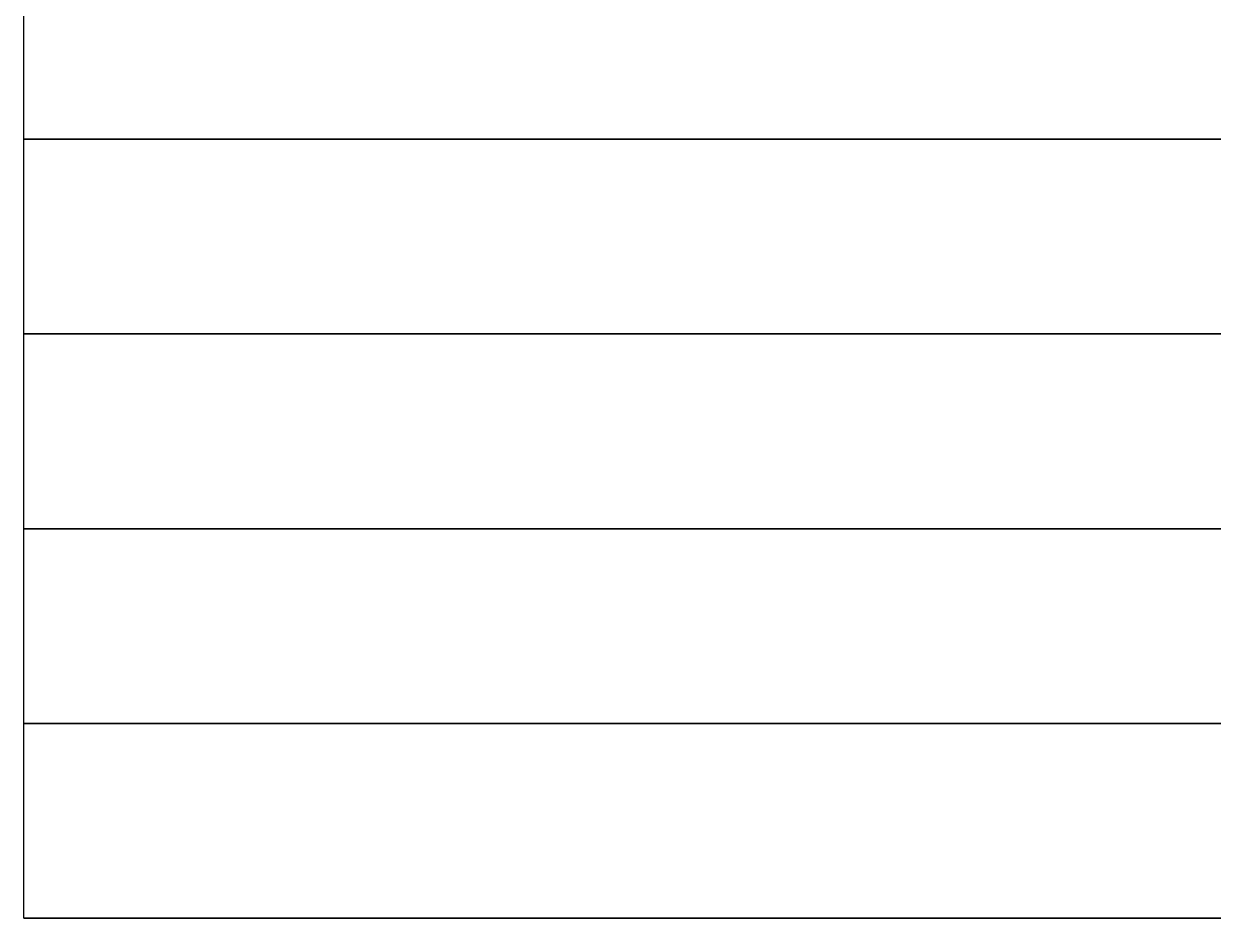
# Model space of a CAD drawing. Extents: x -19 to 297, y 0 to 420.
# Drawn here: x 181.696 to 184.748, y 239.268 to 241.565 of the extents above; entities that cross this region are included whole.
import ezdxf

# ---------------------------------------------------------------- set-up
doc = ezdxf.new("R2010")
doc.units = 0
doc.header["$MEASUREMENT"] = 0
doc.linetypes.add('K5LT_BASIC', pattern=[0])
doc.layers.add('Системный слой', color=7, linetype='Continuous')

# ---------------------------------------------------------------- blocks, each defined once
blk = doc.blocks.new('*U')
at = {"layer": 'Системный слой', "color": 5, "linetype": 'K5LT_BASIC'}
for p, q in [((181.6956, 241.2684), (181.6956, 241.7684)), ((181.6956, 240.7684), (181.6956, 241.2684)), ((181.6956, 241.2684), (185.6956, 241.2684)), ((185.6956, 241.2684), (181.6956, 241.2684)), ((181.6956, 240.2684), (181.6956, 240.7684)), ((181.6956, 240.7684), (185.6956, 240.7684)), ((185.6956, 240.7684), (181.6956, 240.7684)), ((181.6956, 239.7684), (181.6956, 240.2684)), ((181.6956, 240.2684), (185.6956, 240.2684)), ((185.6956, 240.2684), (181.6956, 240.2684)), ((181.6956, 239.2684), (181.6956, 239.7684)), ((181.6956, 239.7684), (185.6956, 239.7684)), ((185.6956, 239.7684), (181.6956, 239.7684)), ((185.6956, 239.2684), (181.6956, 239.2684))]:
    blk.add_line(p, q, dxfattribs=at)

msp = doc.modelspace()

# ---------------------------------------------------------------- linework, layer by layer
at = {"layer": 'Системный слой', "color": 5, "linetype": 'K5LT_BASIC'}
for p, q in [((181.6956, 239.2684), (181.6956, 248.2688)), ((181.6956, 239.2684), (181.6956, 244.2684)), ((181.6956, 241.2684), (184.6956, 241.2684)), ((181.6956, 241.2684), (185.6956, 241.2684)), ((181.6956, 240.7684), (184.6956, 240.7684)), ((181.6956, 240.7684), (185.6956, 240.7684)), ((181.6956, 240.2684), (184.6956, 240.2684)), ((181.6956, 240.2684), (185.6956, 240.2684)), ((181.6956, 239.7684), (184.6956, 239.7684)), ((181.6956, 239.7684), (185.6956, 239.7684)), ((185.6956, 239.2684), (181.6956, 239.2684)), ((181.6956, 239.2684), (184.6956, 239.2684)), ((181.6956, 239.2684), (185.6956, 239.2684))]:
    msp.add_line(p, q, dxfattribs=at)

# ---------------------------------------------------------------- block references
at = {"layer": 'Системный слой'}
msp.add_blockref('*U', (0, 0), dxfattribs=at)
msp.add_blockref('*U', (0, 0), dxfattribs=at)
msp.add_blockref('*U', (0, 0), dxfattribs=at)
msp.add_blockref('*U', (0, 0), dxfattribs=at)
msp.add_blockref('*U', (0, 0), dxfattribs=at)
msp.add_blockref('*U', (0, 0), dxfattribs=at)
msp.add_blockref('*U', (0, 0), dxfattribs=at)
msp.add_blockref('*U', (0, 0), dxfattribs=at)
msp.add_blockref('*U', (0, 0), dxfattribs=at)
msp.add_blockref('*U', (0, 0), dxfattribs=at)
msp.add_blockref('*U', (0, 0), dxfattribs=at)
msp.add_blockref('*U', (0, 0), dxfattribs=at)
msp.add_blockref('*U', (0, 0), dxfattribs=at)
msp.add_blockref('*U', (0, 0), dxfattribs=at)
msp.add_blockref('*U', (0, 0), dxfattribs=at)
msp.add_blockref('*U', (0, 0), dxfattribs=at)
msp.add_blockref('*U', (0, 0), dxfattribs=at)
msp.add_blockref('*U', (0, 0), dxfattribs=at)
msp.add_blockref('*U', (0, 0), dxfattribs=at)
msp.add_blockref('*U', (0, 0), dxfattribs=at)
msp.add_blockref('*U', (0, 0), dxfattribs=at)
msp.add_blockref('*U', (0, 0), dxfattribs=at)
msp.add_blockref('*U', (0, 0), dxfattribs=at)
msp.add_blockref('*U', (0, 0), dxfattribs=at)
msp.add_blockref('*U', (0, 0), dxfattribs=at)
msp.add_blockref('*U', (0, 0), dxfattribs=at)
msp.add_blockref('*U', (0, 0), dxfattribs=at)
msp.add_blockref('*U', (0, 0), dxfattribs=at)
msp.add_blockref('*U', (0, 0), dxfattribs=at)
msp.add_blockref('*U', (0, 0), dxfattribs=at)
msp.add_blockref('*U', (0, 0), dxfattribs=at)
msp.add_blockref('*U', (0, 0), dxfattribs=at)
msp.add_blockref('*U', (0, 0), dxfattribs=at)
msp.add_blockref('*U', (0, 0), dxfattribs=at)
msp.add_blockref('*U', (0, 0), dxfattribs=at)
msp.add_blockref('*U', (0, 0), dxfattribs=at)
msp.add_blockref('*U', (0, 0), dxfattribs=at)
msp.add_blockref('*U', (0, 0), dxfattribs=at)
msp.add_blockref('*U', (0, 0), dxfattribs=at)
msp.add_blockref('*U', (0, 0), dxfattribs=at)
msp.add_blockref('*U', (0, 0), dxfattribs=at)
msp.add_blockref('*U', (0, 0), dxfattribs=at)
msp.add_blockref('*U', (0, 0), dxfattribs=at)
msp.add_blockref('*U', (0, 0), dxfattribs=at)
msp.add_blockref('*U', (0, 0), dxfattribs=at)
msp.add_blockref('*U', (0, 0), dxfattribs=at)
msp.add_blockref('*U', (0, 0), dxfattribs=at)
msp.add_blockref('*U', (0, 0), dxfattribs=at)
msp.add_blockref('*U', (0, 0), dxfattribs=at)
msp.add_blockref('*U', (0, 0), dxfattribs=at)
msp.add_blockref('*U', (0, 0), dxfattribs=at)
msp.add_blockref('*U', (0, 0), dxfattribs=at)
msp.add_blockref('*U', (0, 0), dxfattribs=at)
msp.add_blockref('*U', (0, 0), dxfattribs=at)
msp.add_blockref('*U', (0, 0), dxfattribs=at)
msp.add_blockref('*U', (0, 0), dxfattribs=at)
msp.add_blockref('*U', (0, 0), dxfattribs=at)
msp.add_blockref('*U', (0, 0), dxfattribs=at)
msp.add_blockref('*U', (0, 0), dxfattribs=at)
msp.add_blockref('*U', (0, 0), dxfattribs=at)
msp.add_blockref('*U', (0, 0), dxfattribs=at)
msp.add_blockref('*U', (0, 0), dxfattribs=at)
msp.add_blockref('*U', (0, 0), dxfattribs=at)
msp.add_blockref('*U', (0, 0), dxfattribs=at)
msp.add_blockref('*U', (0, 0), dxfattribs=at)
msp.add_blockref('*U', (0, 0), dxfattribs=at)
msp.add_blockref('*U', (0, 0), dxfattribs=at)
msp.add_blockref('*U', (0, 0), dxfattribs=at)
msp.add_blockref('*U', (0, 0), dxfattribs=at)
msp.add_blockref('*U', (0, 0), dxfattribs=at)
msp.add_blockref('*U', (0, 0), dxfattribs=at)
msp.add_blockref('*U', (0, 0), dxfattribs=at)
msp.add_blockref('*U', (0, 0), dxfattribs=at)
msp.add_blockref('*U', (0, 0), dxfattribs=at)
msp.add_blockref('*U', (0, 0), dxfattribs=at)
msp.add_blockref('*U', (0, 0), dxfattribs=at)
msp.add_blockref('*U', (0, 0), dxfattribs=at)
msp.add_blockref('*U', (0, 0), dxfattribs=at)
msp.add_blockref('*U', (0, 0), dxfattribs=at)
msp.add_blockref('*U', (0, 0), dxfattribs=at)
msp.add_blockref('*U', (0, 0), dxfattribs=at)
msp.add_blockref('*U', (0, 0), dxfattribs=at)
msp.add_blockref('*U', (0, 0), dxfattribs=at)
msp.add_blockref('*U', (0, 0), dxfattribs=at)
msp.add_blockref('*U', (0, 0), dxfattribs=at)
msp.add_blockref('*U', (0, 0), dxfattribs=at)
msp.add_blockref('*U', (0, 0), dxfattribs=at)
msp.add_blockref('*U', (0, 0), dxfattribs=at)
msp.add_blockref('*U', (0, 0), dxfattribs=at)
msp.add_blockref('*U', (0, 0), dxfattribs=at)
msp.add_blockref('*U', (0, 0), dxfattribs=at)
msp.add_blockref('*U', (0, 0), dxfattribs=at)
msp.add_blockref('*U', (0, 0), dxfattribs=at)
msp.add_blockref('*U', (0, 0), dxfattribs=at)
msp.add_blockref('*U', (0, 0), dxfattribs=at)
msp.add_blockref('*U', (0, 0), dxfattribs=at)
msp.add_blockref('*U', (0, 0), dxfattribs=at)
msp.add_blockref('*U', (0, 0), dxfattribs=at)
msp.add_blockref('*U', (0, 0), dxfattribs=at)
msp.add_blockref('*U', (0, 0), dxfattribs=at)
msp.add_blockref('*U', (0, 0), dxfattribs=at)
msp.add_blockref('*U', (0, 0), dxfattribs=at)
msp.add_blockref('*U', (0, 0), dxfattribs=at)
msp.add_blockref('*U', (0, 0), dxfattribs=at)
msp.add_blockref('*U', (0, 0), dxfattribs=at)
msp.add_blockref('*U', (0, 0), dxfattribs=at)
msp.add_blockref('*U', (0, 0), dxfattribs=at)
msp.add_blockref('*U', (0, 0), dxfattribs=at)
msp.add_blockref('*U', (0, 0), dxfattribs=at)
msp.add_blockref('*U', (0, 0), dxfattribs=at)
msp.add_blockref('*U', (0, 0), dxfattribs=at)
msp.add_blockref('*U', (0, 0), dxfattribs=at)
msp.add_blockref('*U', (0, 0), dxfattribs=at)
msp.add_blockref('*U', (0, 0), dxfattribs=at)
msp.add_blockref('*U', (0, 0), dxfattribs=at)
msp.add_blockref('*U', (0, 0), dxfattribs=at)
msp.add_blockref('*U', (0, 0), dxfattribs=at)
msp.add_blockref('*U', (0, 0), dxfattribs=at)
msp.add_blockref('*U', (0, 0), dxfattribs=at)
msp.add_blockref('*U', (0, 0), dxfattribs=at)
msp.add_blockref('*U', (0, 0), dxfattribs=at)
msp.add_blockref('*U', (0, 0), dxfattribs=at)
msp.add_blockref('*U', (0, 0), dxfattribs=at)
msp.add_blockref('*U', (0, 0), dxfattribs=at)
msp.add_blockref('*U', (0, 0), dxfattribs=at)
msp.add_blockref('*U', (0, 0), dxfattribs=at)
msp.add_blockref('*U', (0, 0), dxfattribs=at)
msp.add_blockref('*U', (0, 0), dxfattribs=at)
msp.add_blockref('*U', (0, 0), dxfattribs=at)
msp.add_blockref('*U', (0, 0), dxfattribs=at)
msp.add_blockref('*U', (0, 0), dxfattribs=at)
msp.add_blockref('*U', (0, 0), dxfattribs=at)
msp.add_blockref('*U', (0, 0), dxfattribs=at)
msp.add_blockref('*U', (0, 0), dxfattribs=at)
msp.add_blockref('*U', (0, 0), dxfattribs=at)
msp.add_blockref('*U', (0, 0), dxfattribs=at)
msp.add_blockref('*U', (0, 0), dxfattribs=at)
msp.add_blockref('*U', (0, 0), dxfattribs=at)
msp.add_blockref('*U', (0, 0), dxfattribs=at)
msp.add_blockref('*U', (0, 0), dxfattribs=at)
msp.add_blockref('*U', (0, 0), dxfattribs=at)
msp.add_blockref('*U', (0, 0), dxfattribs=at)
msp.add_blockref('*U', (0, 0), dxfattribs=at)
msp.add_blockref('*U', (0, 0), dxfattribs=at)
msp.add_blockref('*U', (0, 0), dxfattribs=at)
msp.add_blockref('*U', (0, 0), dxfattribs=at)
msp.add_blockref('*U', (0, 0), dxfattribs=at)
msp.add_blockref('*U', (0, 0), dxfattribs=at)
msp.add_blockref('*U', (0, 0), dxfattribs=at)
msp.add_blockref('*U', (0, 0), dxfattribs=at)
msp.add_blockref('*U', (0, 0), dxfattribs=at)
msp.add_blockref('*U', (0, 0), dxfattribs=at)
msp.add_blockref('*U', (0, 0), dxfattribs=at)
msp.add_blockref('*U', (0, 0), dxfattribs=at)
msp.add_blockref('*U', (0, 0), dxfattribs=at)
msp.add_blockref('*U', (0, 0), dxfattribs=at)
msp.add_blockref('*U', (0, 0), dxfattribs=at)
msp.add_blockref('*U', (0, 0), dxfattribs=at)
msp.add_blockref('*U', (0, 0), dxfattribs=at)
msp.add_blockref('*U', (0, 0), dxfattribs=at)
msp.add_blockref('*U', (0, 0), dxfattribs=at)
msp.add_blockref('*U', (0, 0), dxfattribs=at)
msp.add_blockref('*U', (0, 0), dxfattribs=at)
msp.add_blockref('*U', (0, 0), dxfattribs=at)
msp.add_blockref('*U', (0, 0), dxfattribs=at)
msp.add_blockref('*U', (0, 0), dxfattribs=at)
msp.add_blockref('*U', (0, 0), dxfattribs=at)
msp.add_blockref('*U', (0, 0), dxfattribs=at)
msp.add_blockref('*U', (0, 0), dxfattribs=at)
msp.add_blockref('*U', (0, 0), dxfattribs=at)
msp.add_blockref('*U', (0, 0), dxfattribs=at)
msp.add_blockref('*U', (0, 0), dxfattribs=at)
msp.add_blockref('*U', (0, 0), dxfattribs=at)
msp.add_blockref('*U', (0, 0), dxfattribs=at)
msp.add_blockref('*U', (0, 0), dxfattribs=at)
msp.add_blockref('*U', (0, 0), dxfattribs=at)
msp.add_blockref('*U', (0, 0), dxfattribs=at)
msp.add_blockref('*U', (0, 0), dxfattribs=at)
msp.add_blockref('*U', (0, 0), dxfattribs=at)
msp.add_blockref('*U', (0, 0), dxfattribs=at)
msp.add_blockref('*U', (0, 0), dxfattribs=at)
msp.add_blockref('*U', (0, 0), dxfattribs=at)
msp.add_blockref('*U', (0, 0), dxfattribs=at)
msp.add_blockref('*U', (0, 0), dxfattribs=at)
msp.add_blockref('*U', (0, 0), dxfattribs=at)
msp.add_blockref('*U', (0, 0), dxfattribs=at)
msp.add_blockref('*U', (0, 0), dxfattribs=at)
msp.add_blockref('*U', (0, 0), dxfattribs=at)
msp.add_blockref('*U', (0, 0), dxfattribs=at)
msp.add_blockref('*U', (0, 0), dxfattribs=at)
msp.add_blockref('*U', (0, 0), dxfattribs=at)
msp.add_blockref('*U', (0, 0), dxfattribs=at)
msp.add_blockref('*U', (0, 0), dxfattribs=at)
msp.add_blockref('*U', (0, 0), dxfattribs=at)
msp.add_blockref('*U', (0, 0), dxfattribs=at)
msp.add_blockref('*U', (0, 0), dxfattribs=at)
msp.add_blockref('*U', (0, 0), dxfattribs=at)
msp.add_blockref('*U', (0, 0), dxfattribs=at)
msp.add_blockref('*U', (0, 0), dxfattribs=at)
msp.add_blockref('*U', (0, 0), dxfattribs=at)
msp.add_blockref('*U', (0, 0), dxfattribs=at)
msp.add_blockref('*U', (0, 0), dxfattribs=at)
msp.add_blockref('*U', (0, 0), dxfattribs=at)
msp.add_blockref('*U', (0, 0), dxfattribs=at)
msp.add_blockref('*U', (0, 0), dxfattribs=at)
msp.add_blockref('*U', (0, 0), dxfattribs=at)
msp.add_blockref('*U', (0, 0), dxfattribs=at)
msp.add_blockref('*U', (0, 0), dxfattribs=at)
msp.add_blockref('*U', (0, 0), dxfattribs=at)
msp.add_blockref('*U', (0, 0), dxfattribs=at)
msp.add_blockref('*U', (0, 0), dxfattribs=at)
msp.add_blockref('*U', (0, 0), dxfattribs=at)
msp.add_blockref('*U', (0, 0), dxfattribs=at)
msp.add_blockref('*U', (0, 0), dxfattribs=at)
msp.add_blockref('*U', (0, 0), dxfattribs=at)
msp.add_blockref('*U', (0, 0), dxfattribs=at)
msp.add_blockref('*U', (0, 0), dxfattribs=at)
msp.add_blockref('*U', (0, 0), dxfattribs=at)
msp.add_blockref('*U', (0, 0), dxfattribs=at)
msp.add_blockref('*U', (0, 0), dxfattribs=at)
msp.add_blockref('*U', (0, 0), dxfattribs=at)
msp.add_blockref('*U', (0, 0), dxfattribs=at)
msp.add_blockref('*U', (0, 0), dxfattribs=at)
msp.add_blockref('*U', (0, 0), dxfattribs=at)
msp.add_blockref('*U', (0, 0), dxfattribs=at)
msp.add_blockref('*U', (0, 0), dxfattribs=at)
msp.add_blockref('*U', (0, 0), dxfattribs=at)
msp.add_blockref('*U', (0, 0), dxfattribs=at)
msp.add_blockref('*U', (0, 0), dxfattribs=at)
msp.add_blockref('*U', (0, 0), dxfattribs=at)
msp.add_blockref('*U', (0, 0), dxfattribs=at)
msp.add_blockref('*U', (0, 0), dxfattribs=at)
msp.add_blockref('*U', (0, 0), dxfattribs=at)
msp.add_blockref('*U', (0, 0), dxfattribs=at)
msp.add_blockref('*U', (0, 0), dxfattribs=at)
msp.add_blockref('*U', (0, 0), dxfattribs=at)
msp.add_blockref('*U', (0, 0), dxfattribs=at)
msp.add_blockref('*U', (0, 0), dxfattribs=at)
msp.add_blockref('*U', (0, 0), dxfattribs=at)
msp.add_blockref('*U', (0, 0), dxfattribs=at)
msp.add_blockref('*U', (0, 0), dxfattribs=at)
msp.add_blockref('*U', (0, 0), dxfattribs=at)
msp.add_blockref('*U', (0, 0), dxfattribs=at)
msp.add_blockref('*U', (0, 0), dxfattribs=at)
msp.add_blockref('*U', (0, 0), dxfattribs=at)
msp.add_blockref('*U', (0, 0), dxfattribs=at)
msp.add_blockref('*U', (0, 0), dxfattribs=at)
msp.add_blockref('*U', (0, 0), dxfattribs=at)
msp.add_blockref('*U', (0, 0), dxfattribs=at)
msp.add_blockref('*U', (0, 0), dxfattribs=at)
msp.add_blockref('*U', (0, 0), dxfattribs=at)
msp.add_blockref('*U', (0, 0), dxfattribs=at)
msp.add_blockref('*U', (0, 0), dxfattribs=at)
msp.add_blockref('*U', (0, 0), dxfattribs=at)
msp.add_blockref('*U', (0, 0), dxfattribs=at)
msp.add_blockref('*U', (0, 0), dxfattribs=at)
msp.add_blockref('*U', (0, 0), dxfattribs=at)
msp.add_blockref('*U', (0, 0), dxfattribs=at)
msp.add_blockref('*U', (0, 0), dxfattribs=at)
msp.add_blockref('*U', (0, 0), dxfattribs=at)
msp.add_blockref('*U', (0, 0), dxfattribs=at)
msp.add_blockref('*U', (0, 0), dxfattribs=at)
msp.add_blockref('*U', (0, 0), dxfattribs=at)
msp.add_blockref('*U', (0, 0), dxfattribs=at)
msp.add_blockref('*U', (0, 0), dxfattribs=at)
msp.add_blockref('*U', (0, 0), dxfattribs=at)
msp.add_blockref('*U', (0, 0), dxfattribs=at)
msp.add_blockref('*U', (0, 0), dxfattribs=at)
msp.add_blockref('*U', (0, 0), dxfattribs=at)
msp.add_blockref('*U', (0, 0), dxfattribs=at)
msp.add_blockref('*U', (0, 0), dxfattribs=at)
msp.add_blockref('*U', (0, 0), dxfattribs=at)
msp.add_blockref('*U', (0, 0), dxfattribs=at)
msp.add_blockref('*U', (0, 0), dxfattribs=at)
msp.add_blockref('*U', (0, 0), dxfattribs=at)
msp.add_blockref('*U', (0, 0), dxfattribs=at)
msp.add_blockref('*U', (0, 0), dxfattribs=at)
msp.add_blockref('*U', (0, 0), dxfattribs=at)
msp.add_blockref('*U', (0, 0), dxfattribs=at)
msp.add_blockref('*U', (0, 0), dxfattribs=at)
msp.add_blockref('*U', (0, 0), dxfattribs=at)
msp.add_blockref('*U', (0, 0), dxfattribs=at)
msp.add_blockref('*U', (0, 0), dxfattribs=at)
msp.add_blockref('*U', (0, 0), dxfattribs=at)
msp.add_blockref('*U', (0, 0), dxfattribs=at)
msp.add_blockref('*U', (0, 0), dxfattribs=at)
msp.add_blockref('*U', (0, 0), dxfattribs=at)
msp.add_blockref('*U', (0, 0), dxfattribs=at)
msp.add_blockref('*U', (0, 0), dxfattribs=at)
msp.add_blockref('*U', (0, 0), dxfattribs=at)
msp.add_blockref('*U', (0, 0), dxfattribs=at)
msp.add_blockref('*U', (0, 0), dxfattribs=at)
msp.add_blockref('*U', (0, 0), dxfattribs=at)
msp.add_blockref('*U', (0, 0), dxfattribs=at)
msp.add_blockref('*U', (0, 0), dxfattribs=at)
msp.add_blockref('*U', (0, 0), dxfattribs=at)
msp.add_blockref('*U', (0, 0), dxfattribs=at)
msp.add_blockref('*U', (0, 0), dxfattribs=at)
msp.add_blockref('*U', (0, 0), dxfattribs=at)
msp.add_blockref('*U', (0, 0), dxfattribs=at)
msp.add_blockref('*U', (0, 0), dxfattribs=at)
msp.add_blockref('*U', (0, 0), dxfattribs=at)
msp.add_blockref('*U', (0, 0), dxfattribs=at)
msp.add_blockref('*U', (0, 0), dxfattribs=at)
msp.add_blockref('*U', (0, 0), dxfattribs=at)
msp.add_blockref('*U', (0, 0), dxfattribs=at)
msp.add_blockref('*U', (0, 0), dxfattribs=at)
msp.add_blockref('*U', (0, 0), dxfattribs=at)
msp.add_blockref('*U', (0, 0), dxfattribs=at)
msp.add_blockref('*U', (0, 0), dxfattribs=at)
msp.add_blockref('*U', (0, 0), dxfattribs=at)
msp.add_blockref('*U', (0, 0), dxfattribs=at)
msp.add_blockref('*U', (0, 0), dxfattribs=at)
msp.add_blockref('*U', (0, 0), dxfattribs=at)
msp.add_blockref('*U', (0, 0), dxfattribs=at)
msp.add_blockref('*U', (0, 0), dxfattribs=at)
msp.add_blockref('*U', (0, 0), dxfattribs=at)
msp.add_blockref('*U', (0, 0), dxfattribs=at)
msp.add_blockref('*U', (0, 0), dxfattribs=at)
msp.add_blockref('*U', (0, 0), dxfattribs=at)
msp.add_blockref('*U', (0, 0), dxfattribs=at)
msp.add_blockref('*U', (0, 0), dxfattribs=at)
msp.add_blockref('*U', (0, 0), dxfattribs=at)
msp.add_blockref('*U', (0, 0), dxfattribs=at)
msp.add_blockref('*U', (0, 0), dxfattribs=at)
msp.add_blockref('*U', (0, 0), dxfattribs=at)
msp.add_blockref('*U', (0, 0), dxfattribs=at)
msp.add_blockref('*U', (0, 0), dxfattribs=at)
msp.add_blockref('*U', (0, 0), dxfattribs=at)
msp.add_blockref('*U', (0, 0), dxfattribs=at)
msp.add_blockref('*U', (0, 0), dxfattribs=at)
msp.add_blockref('*U', (0, 0), dxfattribs=at)
msp.add_blockref('*U', (0, 0), dxfattribs=at)
msp.add_blockref('*U', (0, 0), dxfattribs=at)
msp.add_blockref('*U', (0, 0), dxfattribs=at)
msp.add_blockref('*U', (0, 0), dxfattribs=at)
msp.add_blockref('*U', (0, 0), dxfattribs=at)
msp.add_blockref('*U', (0, 0), dxfattribs=at)
msp.add_blockref('*U', (0, 0), dxfattribs=at)
msp.add_blockref('*U', (0, 0), dxfattribs=at)
msp.add_blockref('*U', (0, 0), dxfattribs=at)
msp.add_blockref('*U', (0, 0), dxfattribs=at)
msp.add_blockref('*U', (0, 0), dxfattribs=at)
msp.add_blockref('*U', (0, 0), dxfattribs=at)
msp.add_blockref('*U', (0, 0), dxfattribs=at)
msp.add_blockref('*U', (0, 0), dxfattribs=at)
msp.add_blockref('*U', (0, 0), dxfattribs=at)
msp.add_blockref('*U', (0, 0), dxfattribs=at)
msp.add_blockref('*U', (0, 0), dxfattribs=at)
msp.add_blockref('*U', (0, 0), dxfattribs=at)
msp.add_blockref('*U', (0, 0), dxfattribs=at)
msp.add_blockref('*U', (0, 0), dxfattribs=at)
msp.add_blockref('*U', (0, 0), dxfattribs=at)
msp.add_blockref('*U', (0, 0), dxfattribs=at)
msp.add_blockref('*U', (0, 0), dxfattribs=at)
msp.add_blockref('*U', (0, 0), dxfattribs=at)
msp.add_blockref('*U', (0, 0), dxfattribs=at)
msp.add_blockref('*U', (0, 0), dxfattribs=at)
msp.add_blockref('*U', (0, 0), dxfattribs=at)
msp.add_blockref('*U', (0, 0), dxfattribs=at)
msp.add_blockref('*U', (0, 0), dxfattribs=at)
msp.add_blockref('*U', (0, 0), dxfattribs=at)
msp.add_blockref('*U', (0, 0), dxfattribs=at)
msp.add_blockref('*U', (0, 0), dxfattribs=at)
msp.add_blockref('*U', (0, 0), dxfattribs=at)
msp.add_blockref('*U', (0, 0), dxfattribs=at)
msp.add_blockref('*U', (0, 0), dxfattribs=at)
msp.add_blockref('*U', (0, 0), dxfattribs=at)
msp.add_blockref('*U', (0, 0), dxfattribs=at)
msp.add_blockref('*U', (0, 0), dxfattribs=at)
msp.add_blockref('*U', (0, 0), dxfattribs=at)
msp.add_blockref('*U', (0, 0), dxfattribs=at)
msp.add_blockref('*U', (0, 0), dxfattribs=at)
msp.add_blockref('*U', (0, 0), dxfattribs=at)
msp.add_blockref('*U', (0, 0), dxfattribs=at)
msp.add_blockref('*U', (0, 0), dxfattribs=at)
msp.add_blockref('*U', (0, 0), dxfattribs=at)
msp.add_blockref('*U', (0, 0), dxfattribs=at)
msp.add_blockref('*U', (0, 0), dxfattribs=at)
msp.add_blockref('*U', (0, 0), dxfattribs=at)
msp.add_blockref('*U', (0, 0), dxfattribs=at)
msp.add_blockref('*U', (0, 0), dxfattribs=at)
msp.add_blockref('*U', (0, 0), dxfattribs=at)
msp.add_blockref('*U', (0, 0), dxfattribs=at)
msp.add_blockref('*U', (0, 0), dxfattribs=at)
msp.add_blockref('*U', (0, 0), dxfattribs=at)
msp.add_blockref('*U', (0, 0), dxfattribs=at)
msp.add_blockref('*U', (0, 0), dxfattribs=at)
msp.add_blockref('*U', (0, 0), dxfattribs=at)
msp.add_blockref('*U', (0, 0), dxfattribs=at)
msp.add_blockref('*U', (0, 0), dxfattribs=at)
msp.add_blockref('*U', (0, 0), dxfattribs=at)
msp.add_blockref('*U', (0, 0), dxfattribs=at)
msp.add_blockref('*U', (0, 0), dxfattribs=at)
msp.add_blockref('*U', (0, 0), dxfattribs=at)
msp.add_blockref('*U', (0, 0), dxfattribs=at)
msp.add_blockref('*U', (0, 0), dxfattribs=at)
msp.add_blockref('*U', (0, 0), dxfattribs=at)
msp.add_blockref('*U', (0, 0), dxfattribs=at)
msp.add_blockref('*U', (0, 0), dxfattribs=at)
msp.add_blockref('*U', (0, 0), dxfattribs=at)
msp.add_blockref('*U', (0, 0), dxfattribs=at)
msp.add_blockref('*U', (0, 0), dxfattribs=at)
msp.add_blockref('*U', (0, 0), dxfattribs=at)
msp.add_blockref('*U', (0, 0), dxfattribs=at)
msp.add_blockref('*U', (0, 0), dxfattribs=at)
msp.add_blockref('*U', (0, 0), dxfattribs=at)
msp.add_blockref('*U', (0, 0), dxfattribs=at)
msp.add_blockref('*U', (0, 0), dxfattribs=at)
msp.add_blockref('*U', (0, 0), dxfattribs=at)
msp.add_blockref('*U', (0, 0), dxfattribs=at)
msp.add_blockref('*U', (0, 0), dxfattribs=at)
msp.add_blockref('*U', (0, 0), dxfattribs=at)
msp.add_blockref('*U', (0, 0), dxfattribs=at)
msp.add_blockref('*U', (0, 0), dxfattribs=at)
msp.add_blockref('*U', (0, 0), dxfattribs=at)
msp.add_blockref('*U', (0, 0), dxfattribs=at)
msp.add_blockref('*U', (0, 0), dxfattribs=at)
msp.add_blockref('*U', (0, 0), dxfattribs=at)
msp.add_blockref('*U', (0, 0), dxfattribs=at)
msp.add_blockref('*U', (0, 0), dxfattribs=at)
msp.add_blockref('*U', (0, 0), dxfattribs=at)
msp.add_blockref('*U', (0, 0), dxfattribs=at)
msp.add_blockref('*U', (0, 0), dxfattribs=at)
msp.add_blockref('*U', (0, 0), dxfattribs=at)
msp.add_blockref('*U', (0, 0), dxfattribs=at)
msp.add_blockref('*U', (0, 0), dxfattribs=at)
msp.add_blockref('*U', (0, 0), dxfattribs=at)
msp.add_blockref('*U', (0, 0), dxfattribs=at)
msp.add_blockref('*U', (0, 0), dxfattribs=at)
msp.add_blockref('*U', (0, 0), dxfattribs=at)
msp.add_blockref('*U', (0, 0), dxfattribs=at)
msp.add_blockref('*U', (0, 0), dxfattribs=at)
msp.add_blockref('*U', (0, 0), dxfattribs=at)
msp.add_blockref('*U', (0, 0), dxfattribs=at)
msp.add_blockref('*U', (0, 0), dxfattribs=at)
msp.add_blockref('*U', (0, 0), dxfattribs=at)
msp.add_blockref('*U', (0, 0), dxfattribs=at)
msp.add_blockref('*U', (0, 0), dxfattribs=at)
msp.add_blockref('*U', (0, 0), dxfattribs=at)
msp.add_blockref('*U', (0, 0), dxfattribs=at)
msp.add_blockref('*U', (0, 0), dxfattribs=at)
msp.add_blockref('*U', (0, 0), dxfattribs=at)
msp.add_blockref('*U', (0, 0), dxfattribs=at)
msp.add_blockref('*U', (0, 0), dxfattribs=at)
msp.add_blockref('*U', (0, 0), dxfattribs=at)
msp.add_blockref('*U', (0, 0), dxfattribs=at)
msp.add_blockref('*U', (0, 0), dxfattribs=at)
msp.add_blockref('*U', (0, 0), dxfattribs=at)
msp.add_blockref('*U', (0, 0), dxfattribs=at)

doc.saveas('drawing.dxf')
